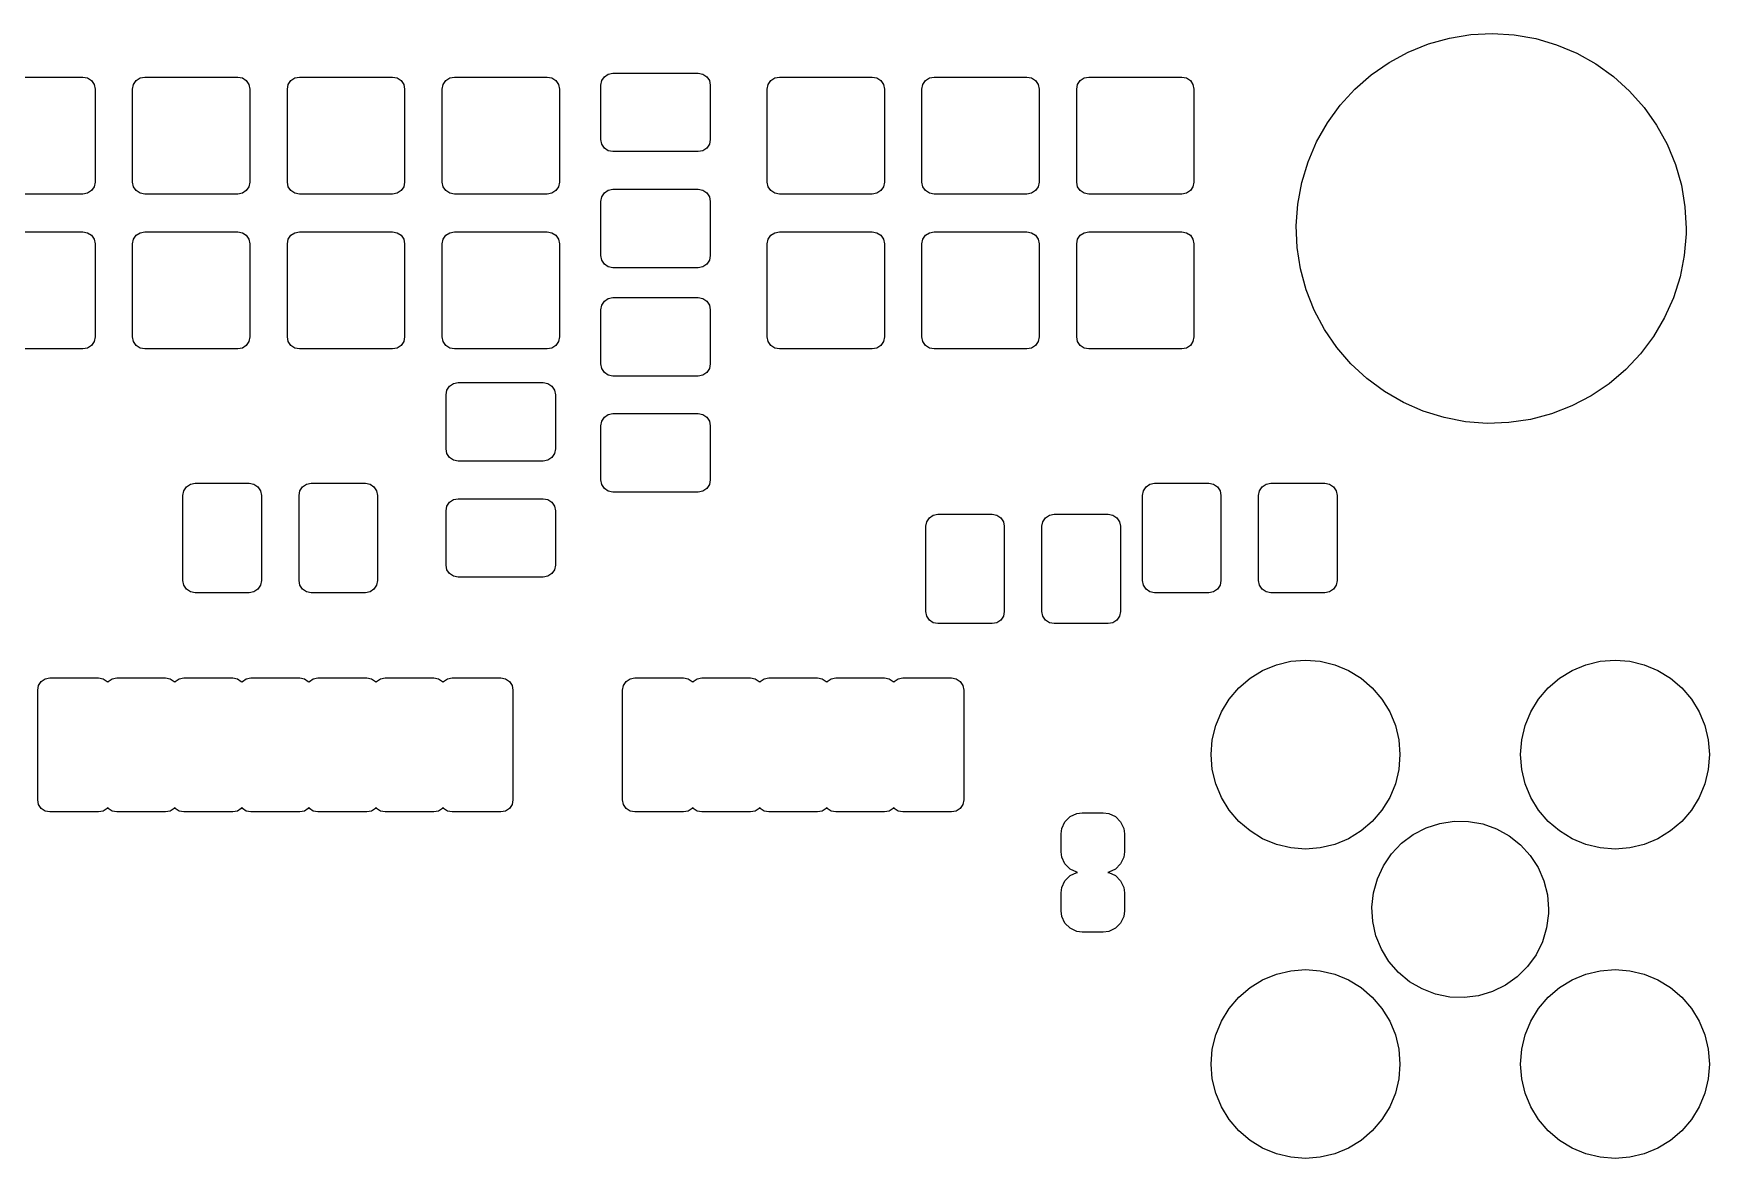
# Model space of a CAD drawing. Extents: x 0.07 to 2.34, y 0.05 to 1.56.
# Drawn here: x 1.258 to 2.341, y 0.799 to 1.526 of the extents above; entities that cross this region are included whole.
import ezdxf

# ---------------------------------------------------------------- set-up
doc = ezdxf.new("R2010")
doc.units = 0
doc.header["$MEASUREMENT"] = 0
doc.layers.add('BLACK', color=7, linetype='CONTINUOUS')

msp = doc.modelspace()

# ---------------------------------------------------------------- linework, layer by layer
at = {"layer": 'BLACK', "linetype": 'CONTINUOUS'}
for p, q in [((2.14636, 1.51399), (2.1594, 1.51926)), ((2.1594, 1.51926), (2.17295, 1.52305)), ((2.17295, 1.52305), (2.18683, 1.52529)), ((2.18683, 1.52529), (2.20088, 1.52598)), ((2.20088, 1.52598), (2.21492, 1.5251)), ((2.21492, 1.5251), (2.22877, 1.52266)), ((2.22877, 1.52266), (2.24226, 1.51868)), ((2.24226, 1.51868), (2.25523, 1.51323)), ((2.12244, 1.49928), (2.13399, 1.5073)), ((2.13399, 1.5073), (2.14636, 1.51399)), ((2.25523, 1.51323), (2.26751, 1.50637)), ((2.26751, 1.50637), (2.27894, 1.49818)), ((1.23, 1.49787), (1.29, 1.49787)), ((1.29, 1.49787), (1.29301, 1.49727)), ((1.29301, 1.49727), (1.29557, 1.49557)), ((1.29557, 1.49557), (1.29727, 1.49301)), ((1.32273, 1.49301), (1.32443, 1.49557)), ((1.32443, 1.49557), (1.32699, 1.49727)), ((1.32699, 1.49727), (1.33, 1.49787)), ((1.33, 1.49787), (1.39, 1.49787)), ((1.39, 1.49787), (1.39301, 1.49727)), ((1.39301, 1.49727), (1.39557, 1.49557)), ((1.39557, 1.49557), (1.39727, 1.49301)), ((1.42273, 1.49301), (1.42443, 1.49557)), ((1.42443, 1.49557), (1.42699, 1.49727)), ((1.42699, 1.49727), (1.43, 1.49787)), ((1.43, 1.49787), (1.49, 1.49787)), ((1.49, 1.49787), (1.49301, 1.49727)), ((1.49301, 1.49727), (1.49557, 1.49557)), ((1.49557, 1.49557), (1.49727, 1.49301)), ((1.52273, 1.49301), (1.52443, 1.49557)), ((1.52443, 1.49557), (1.52699, 1.49727)), ((1.52699, 1.49727), (1.53, 1.49787)), ((1.53, 1.49787), (1.59, 1.49787)), ((1.59, 1.49787), (1.59301, 1.49727)), ((1.59301, 1.49727), (1.59557, 1.49557)), ((1.59557, 1.49557), (1.59727, 1.49301)), ((1.62463, 1.4925), (1.62523, 1.49551)), ((1.62523, 1.49551), (1.62693, 1.49807)), ((1.62693, 1.49807), (1.62949, 1.49977)), ((1.62949, 1.49977), (1.6325, 1.50037)), ((1.6325, 1.50037), (1.6875, 1.50037)), ((1.6875, 1.50037), (1.69051, 1.49977)), ((1.69051, 1.49977), (1.69307, 1.49807)), ((1.69307, 1.49807), (1.69477, 1.49551)), ((1.69477, 1.49551), (1.69537, 1.4925)), ((1.73273, 1.49301), (1.73443, 1.49557)), ((1.73443, 1.49557), (1.73699, 1.49727)), ((1.73699, 1.49727), (1.74, 1.49787)), ((1.74, 1.49787), (1.8, 1.49787)), ((1.8, 1.49787), (1.80301, 1.49727)), ((1.80301, 1.49727), (1.80557, 1.49557)), ((1.80557, 1.49557), (1.80727, 1.49301)), ((1.83273, 1.49301), (1.83443, 1.49557)), ((1.83443, 1.49557), (1.83699, 1.49727)), ((1.83699, 1.49727), (1.84, 1.49787)), ((1.84, 1.49787), (1.9, 1.49787)), ((1.9, 1.49787), (1.90301, 1.49727)), ((1.90301, 1.49727), (1.90557, 1.49557)), ((1.90557, 1.49557), (1.90727, 1.49301)), ((1.93273, 1.49301), (1.93443, 1.49557)), ((1.93443, 1.49557), (1.93699, 1.49727)), ((1.93699, 1.49727), (1.94, 1.49787)), ((1.94, 1.49787), (2, 1.49787)), ((2, 1.49787), (2.00301, 1.49727)), ((2.00301, 1.49727), (2.00557, 1.49557)), ((2.00557, 1.49557), (2.00727, 1.49301)), ((2.11185, 1.49001), (2.12244, 1.49928)), ((2.27894, 1.49818), (2.28939, 1.48877)), ((1.29727, 1.49301), (1.29787, 1.49)), ((1.29787, 1.49), (1.29787, 1.43)), ((1.32213, 1.49), (1.32273, 1.49301)), ((1.32213, 1.43), (1.32213, 1.49)), ((1.39727, 1.49301), (1.39787, 1.49)), ((1.39787, 1.49), (1.39787, 1.43)), ((1.42213, 1.49), (1.42273, 1.49301)), ((1.42213, 1.43), (1.42213, 1.49)), ((1.49727, 1.49301), (1.49787, 1.49)), ((1.49787, 1.49), (1.49787, 1.43)), ((1.52213, 1.49), (1.52273, 1.49301)), ((1.52213, 1.43), (1.52213, 1.49)), ((1.59727, 1.49301), (1.59787, 1.49)), ((1.59787, 1.49), (1.59787, 1.43)), ((1.62463, 1.4575), (1.62463, 1.4925)), ((1.69537, 1.4925), (1.69537, 1.4575)), ((1.73213, 1.49), (1.73273, 1.49301)), ((1.73213, 1.43), (1.73213, 1.49)), ((1.80727, 1.49301), (1.80787, 1.49)), ((1.80787, 1.49), (1.80787, 1.43)), ((1.83213, 1.49), (1.83273, 1.49301)), ((1.83213, 1.43), (1.83213, 1.49)), ((1.90727, 1.49301), (1.90787, 1.49)), ((1.90787, 1.49), (1.90787, 1.43)), ((1.93213, 1.49), (1.93273, 1.49301)), ((1.93213, 1.43), (1.93213, 1.49)), ((2.00727, 1.49301), (2.00787, 1.49)), ((2.00787, 1.49), (2.00787, 1.43)), ((2.10237, 1.47963), (2.11185, 1.49001)), ((2.28939, 1.48877), (2.29873, 1.47825)), ((2.0941, 1.46825), (2.10237, 1.47963)), ((2.29873, 1.47825), (2.30684, 1.46676)), ((2.08715, 1.45602), (2.0941, 1.46825)), ((2.30684, 1.46676), (2.31362, 1.45444)), ((1.62523, 1.45449), (1.62463, 1.4575)), ((1.62693, 1.45193), (1.62523, 1.45449)), ((1.62949, 1.45023), (1.62693, 1.45193)), ((1.69307, 1.45193), (1.69051, 1.45023)), ((1.69477, 1.45449), (1.69307, 1.45193)), ((1.69537, 1.4575), (1.69477, 1.45449)), ((2.08161, 1.44309), (2.08715, 1.45602)), ((2.31362, 1.45444), (2.31898, 1.44143)), ((1.6325, 1.44963), (1.62949, 1.45023)), ((1.6875, 1.44963), (1.6325, 1.44963)), ((1.69051, 1.45023), (1.6875, 1.44963)), ((2.07755, 1.42962), (2.08161, 1.44309)), ((2.31898, 1.44143), (2.32285, 1.42791)), ((1.29787, 1.43), (1.29727, 1.42699)), ((1.32273, 1.42699), (1.32213, 1.43)), ((1.39787, 1.43), (1.39727, 1.42699)), ((1.42273, 1.42699), (1.42213, 1.43)), ((1.49787, 1.43), (1.49727, 1.42699)), ((1.52273, 1.42699), (1.52213, 1.43)), ((1.59787, 1.43), (1.59727, 1.42699)), ((1.73273, 1.42699), (1.73213, 1.43)), ((1.80787, 1.43), (1.80727, 1.42699)), ((1.83273, 1.42699), (1.83213, 1.43)), ((1.90787, 1.43), (1.90727, 1.42699)), ((1.93273, 1.42699), (1.93213, 1.43)), ((2.00787, 1.43), (2.00727, 1.42699)), ((2.07501, 1.41579), (2.07755, 1.42962)), ((1.29, 1.42213), (1.23, 1.42213)), ((1.29301, 1.42273), (1.29, 1.42213)), ((1.29557, 1.42443), (1.29301, 1.42273)), ((1.29727, 1.42699), (1.29557, 1.42443)), ((1.32443, 1.42443), (1.32273, 1.42699)), ((1.32699, 1.42273), (1.32443, 1.42443)), ((1.33, 1.42213), (1.32699, 1.42273)), ((1.39, 1.42213), (1.33, 1.42213)), ((1.39301, 1.42273), (1.39, 1.42213)), ((1.39557, 1.42443), (1.39301, 1.42273)), ((1.39727, 1.42699), (1.39557, 1.42443)), ((1.42443, 1.42443), (1.42273, 1.42699)), ((1.42699, 1.42273), (1.42443, 1.42443)), ((1.43, 1.42213), (1.42699, 1.42273)), ((1.49, 1.42213), (1.43, 1.42213)), ((1.49301, 1.42273), (1.49, 1.42213)), ((1.49557, 1.42443), (1.49301, 1.42273)), ((1.49727, 1.42699), (1.49557, 1.42443)), ((1.52443, 1.42443), (1.52273, 1.42699)), ((1.52699, 1.42273), (1.52443, 1.42443)), ((1.53, 1.42213), (1.52699, 1.42273)), ((1.59, 1.42213), (1.53, 1.42213)), ((1.59301, 1.42273), (1.59, 1.42213)), ((1.59557, 1.42443), (1.59301, 1.42273)), ((1.59727, 1.42699), (1.59557, 1.42443)), ((1.62463, 1.4175), (1.62523, 1.42051)), ((1.62523, 1.42051), (1.62693, 1.42307)), ((1.62693, 1.42307), (1.62949, 1.42477)), ((1.62949, 1.42477), (1.6325, 1.42537)), ((1.6325, 1.42537), (1.6875, 1.42537)), ((1.6875, 1.42537), (1.69051, 1.42477)), ((1.69051, 1.42477), (1.69307, 1.42307)), ((1.69307, 1.42307), (1.69477, 1.42051)), ((1.69477, 1.42051), (1.69537, 1.4175)), ((1.73443, 1.42443), (1.73273, 1.42699)), ((1.73699, 1.42273), (1.73443, 1.42443)), ((1.74, 1.42213), (1.73699, 1.42273)), ((1.8, 1.42213), (1.74, 1.42213)), ((1.80301, 1.42273), (1.8, 1.42213)), ((1.80557, 1.42443), (1.80301, 1.42273)), ((1.80727, 1.42699), (1.80557, 1.42443)), ((1.83443, 1.42443), (1.83273, 1.42699)), ((1.83699, 1.42273), (1.83443, 1.42443)), ((1.84, 1.42213), (1.83699, 1.42273)), ((1.9, 1.42213), (1.84, 1.42213)), ((1.90301, 1.42273), (1.9, 1.42213)), ((1.90557, 1.42443), (1.90301, 1.42273)), ((1.90727, 1.42699), (1.90557, 1.42443)), ((1.93443, 1.42443), (1.93273, 1.42699)), ((1.93699, 1.42273), (1.93443, 1.42443)), ((1.94, 1.42213), (1.93699, 1.42273)), ((2, 1.42213), (1.94, 1.42213)), ((2.00301, 1.42273), (2, 1.42213)), ((2.00557, 1.42443), (2.00301, 1.42273)), ((2.00727, 1.42699), (2.00557, 1.42443)), ((2.32285, 1.42791), (2.3252, 1.41404)), ((1.62463, 1.3825), (1.62463, 1.4175)), ((1.69537, 1.4175), (1.69537, 1.3825)), ((2.07403, 1.40176), (2.07501, 1.41579)), ((2.3252, 1.41404), (2.32598, 1.4)), ((1.23, 1.39787), (1.29, 1.39787)), ((1.29, 1.39787), (1.29301, 1.39727)), ((1.29301, 1.39727), (1.29557, 1.39557)), ((1.32443, 1.39557), (1.32699, 1.39727)), ((1.32699, 1.39727), (1.33, 1.39787)), ((1.33, 1.39787), (1.39, 1.39787)), ((1.39, 1.39787), (1.39301, 1.39727)), ((1.39301, 1.39727), (1.39557, 1.39557)), ((1.42443, 1.39557), (1.42699, 1.39727)), ((1.42699, 1.39727), (1.43, 1.39787)), ((1.43, 1.39787), (1.49, 1.39787)), ((1.49, 1.39787), (1.49301, 1.39727)), ((1.49301, 1.39727), (1.49557, 1.39557)), ((1.52443, 1.39557), (1.52699, 1.39727)), ((1.52699, 1.39727), (1.53, 1.39787)), ((1.53, 1.39787), (1.59, 1.39787)), ((1.59, 1.39787), (1.59301, 1.39727)), ((1.59301, 1.39727), (1.59557, 1.39557)), ((1.73443, 1.39557), (1.73699, 1.39727)), ((1.73699, 1.39727), (1.74, 1.39787)), ((1.74, 1.39787), (1.8, 1.39787)), ((1.8, 1.39787), (1.80301, 1.39727)), ((1.80301, 1.39727), (1.80557, 1.39557)), ((1.83443, 1.39557), (1.83699, 1.39727)), ((1.83699, 1.39727), (1.84, 1.39787)), ((1.84, 1.39787), (1.9, 1.39787)), ((1.9, 1.39787), (1.90301, 1.39727)), ((1.90301, 1.39727), (1.90557, 1.39557)), ((1.93443, 1.39557), (1.93699, 1.39727)), ((1.93699, 1.39727), (1.94, 1.39787)), ((1.94, 1.39787), (2, 1.39787)), ((2, 1.39787), (2.00301, 1.39727)), ((2.00301, 1.39727), (2.00557, 1.39557)), ((2.07462, 1.38771), (2.07403, 1.40176)), ((2.32598, 1.4), (2.32594, 1.39648)), ((1.29557, 1.39557), (1.29727, 1.39301)), ((1.29727, 1.39301), (1.29787, 1.39)), ((1.29787, 1.39), (1.29787, 1.33)), ((1.32213, 1.39), (1.32273, 1.39301)), ((1.32213, 1.33), (1.32213, 1.39)), ((1.32273, 1.39301), (1.32443, 1.39557)), ((1.39557, 1.39557), (1.39727, 1.39301)), ((1.39727, 1.39301), (1.39787, 1.39)), ((1.39787, 1.39), (1.39787, 1.33)), ((1.42213, 1.39), (1.42273, 1.39301)), ((1.42213, 1.33), (1.42213, 1.39)), ((1.42273, 1.39301), (1.42443, 1.39557)), ((1.49557, 1.39557), (1.49727, 1.39301)), ((1.49727, 1.39301), (1.49787, 1.39)), ((1.49787, 1.39), (1.49787, 1.33)), ((1.52213, 1.39), (1.52273, 1.39301)), ((1.52213, 1.33), (1.52213, 1.39)), ((1.52273, 1.39301), (1.52443, 1.39557)), ((1.59557, 1.39557), (1.59727, 1.39301)), ((1.59727, 1.39301), (1.59787, 1.39)), ((1.59787, 1.39), (1.59787, 1.33)), ((1.73213, 1.39), (1.73273, 1.39301)), ((1.73213, 1.33), (1.73213, 1.39)), ((1.73273, 1.39301), (1.73443, 1.39557)), ((1.80557, 1.39557), (1.80727, 1.39301)), ((1.80727, 1.39301), (1.80787, 1.39)), ((1.80787, 1.39), (1.80787, 1.33)), ((1.83213, 1.39), (1.83273, 1.39301)), ((1.83213, 1.33), (1.83213, 1.39)), ((1.83273, 1.39301), (1.83443, 1.39557)), ((1.90557, 1.39557), (1.90727, 1.39301)), ((1.90727, 1.39301), (1.90787, 1.39)), ((1.90787, 1.39), (1.90787, 1.33)), ((1.93213, 1.39), (1.93273, 1.39301)), ((1.93213, 1.33), (1.93213, 1.39)), ((1.93273, 1.39301), (1.93443, 1.39557)), ((2.00557, 1.39557), (2.00727, 1.39301)), ((2.00727, 1.39301), (2.00787, 1.39)), ((2.00787, 1.39), (2.00787, 1.33)), ((2.07677, 1.37381), (2.07462, 1.38771)), ((2.32594, 1.39648), (2.32476, 1.38247)), ((1.62523, 1.37949), (1.62463, 1.3825)), ((1.62693, 1.37693), (1.62523, 1.37949)), ((1.62949, 1.37523), (1.62693, 1.37693)), ((1.69307, 1.37693), (1.69051, 1.37523)), ((1.69477, 1.37949), (1.69307, 1.37693)), ((1.69537, 1.3825), (1.69477, 1.37949)), ((2.32476, 1.38247), (2.32203, 1.36867)), ((1.6325, 1.37463), (1.62949, 1.37523)), ((1.6875, 1.37463), (1.6325, 1.37463)), ((1.69051, 1.37523), (1.6875, 1.37463)), ((2.08046, 1.36023), (2.07677, 1.37381)), ((2.32203, 1.36867), (2.31777, 1.35526)), ((1.62693, 1.35307), (1.62949, 1.35477)), ((1.62949, 1.35477), (1.6325, 1.35537)), ((1.6325, 1.35537), (1.6875, 1.35537)), ((1.6875, 1.35537), (1.69051, 1.35477)), ((1.69051, 1.35477), (1.69307, 1.35307)), ((2.08563, 1.34716), (2.08046, 1.36023)), ((2.31777, 1.35526), (2.31205, 1.34241)), ((1.62463, 1.3475), (1.62523, 1.35051)), ((1.62463, 1.3125), (1.62463, 1.3475)), ((1.62523, 1.35051), (1.62693, 1.35307)), ((1.69307, 1.35307), (1.69477, 1.35051)), ((1.69477, 1.35051), (1.69537, 1.3475)), ((1.69537, 1.3475), (1.69537, 1.3125)), ((2.09224, 1.33474), (2.08563, 1.34716)), ((2.10018, 1.32313), (2.09224, 1.33474)), ((2.31205, 1.34241), (2.30493, 1.33028)), ((1.29, 1.32213), (1.23, 1.32213)), ((1.29301, 1.32273), (1.29, 1.32213)), ((1.29557, 1.32443), (1.29301, 1.32273)), ((1.29727, 1.32699), (1.29557, 1.32443)), ((1.29787, 1.33), (1.29727, 1.32699)), ((1.32273, 1.32699), (1.32213, 1.33)), ((1.32443, 1.32443), (1.32273, 1.32699)), ((1.32699, 1.32273), (1.32443, 1.32443)), ((1.33, 1.32213), (1.32699, 1.32273)), ((1.39, 1.32213), (1.33, 1.32213)), ((1.39301, 1.32273), (1.39, 1.32213)), ((1.39557, 1.32443), (1.39301, 1.32273)), ((1.39727, 1.32699), (1.39557, 1.32443)), ((1.39787, 1.33), (1.39727, 1.32699)), ((1.42273, 1.32699), (1.42213, 1.33)), ((1.42443, 1.32443), (1.42273, 1.32699)), ((1.42699, 1.32273), (1.42443, 1.32443)), ((1.43, 1.32213), (1.42699, 1.32273)), ((1.49, 1.32213), (1.43, 1.32213)), ((1.49301, 1.32273), (1.49, 1.32213)), ((1.49557, 1.32443), (1.49301, 1.32273)), ((1.49727, 1.32699), (1.49557, 1.32443)), ((1.49787, 1.33), (1.49727, 1.32699)), ((1.52273, 1.32699), (1.52213, 1.33)), ((1.52443, 1.32443), (1.52273, 1.32699)), ((1.52699, 1.32273), (1.52443, 1.32443)), ((1.53, 1.32213), (1.52699, 1.32273)), ((1.59, 1.32213), (1.53, 1.32213)), ((1.59301, 1.32273), (1.59, 1.32213)), ((1.59557, 1.32443), (1.59301, 1.32273)), ((1.59727, 1.32699), (1.59557, 1.32443)), ((1.59787, 1.33), (1.59727, 1.32699)), ((1.73273, 1.32699), (1.73213, 1.33)), ((1.73443, 1.32443), (1.73273, 1.32699)), ((1.73699, 1.32273), (1.73443, 1.32443)), ((1.74, 1.32213), (1.73699, 1.32273)), ((1.8, 1.32213), (1.74, 1.32213)), ((1.80301, 1.32273), (1.8, 1.32213)), ((1.80557, 1.32443), (1.80301, 1.32273)), ((1.80727, 1.32699), (1.80557, 1.32443)), ((1.80787, 1.33), (1.80727, 1.32699)), ((1.83273, 1.32699), (1.83213, 1.33)), ((1.83443, 1.32443), (1.83273, 1.32699)), ((1.83699, 1.32273), (1.83443, 1.32443)), ((1.84, 1.32213), (1.83699, 1.32273)), ((1.9, 1.32213), (1.84, 1.32213)), ((1.90301, 1.32273), (1.9, 1.32213)), ((1.90557, 1.32443), (1.90301, 1.32273)), ((1.90727, 1.32699), (1.90557, 1.32443)), ((1.90787, 1.33), (1.90727, 1.32699)), ((1.93273, 1.32699), (1.93213, 1.33)), ((1.93443, 1.32443), (1.93273, 1.32699)), ((1.93699, 1.32273), (1.93443, 1.32443)), ((1.94, 1.32213), (1.93699, 1.32273)), ((2, 1.32213), (1.94, 1.32213)), ((2.00301, 1.32273), (2, 1.32213)), ((2.00557, 1.32443), (2.00301, 1.32273)), ((2.00727, 1.32699), (2.00557, 1.32443)), ((2.00787, 1.33), (2.00727, 1.32699)), ((2.10937, 1.31248), (2.10018, 1.32313)), ((2.30493, 1.33028), (2.29651, 1.31902)), ((1.62523, 1.30949), (1.62463, 1.3125)), ((1.69537, 1.3125), (1.69477, 1.30949)), ((2.11969, 1.30293), (2.10937, 1.31248)), ((2.29651, 1.31902), (2.28688, 1.30877)), ((1.52693, 1.29807), (1.52949, 1.29977)), ((1.52949, 1.29977), (1.5325, 1.30037)), ((1.5325, 1.30037), (1.5875, 1.30037)), ((1.5875, 1.30037), (1.59051, 1.29977)), ((1.59051, 1.29977), (1.59307, 1.29807)), ((1.62693, 1.30693), (1.62523, 1.30949)), ((1.62949, 1.30523), (1.62693, 1.30693)), ((1.6325, 1.30463), (1.62949, 1.30523)), ((1.6875, 1.30463), (1.6325, 1.30463)), ((1.69051, 1.30523), (1.6875, 1.30463)), ((1.69307, 1.30693), (1.69051, 1.30523)), ((1.69477, 1.30949), (1.69307, 1.30693)), ((2.13102, 1.29458), (2.11969, 1.30293)), ((2.27617, 1.29965), (2.26451, 1.29178)), ((2.28688, 1.30877), (2.27617, 1.29965)), ((1.52463, 1.2925), (1.52523, 1.29551)), ((1.52463, 1.2575), (1.52463, 1.2925)), ((1.52523, 1.29551), (1.52693, 1.29807)), ((1.59307, 1.29807), (1.59477, 1.29551)), ((1.59477, 1.29551), (1.59537, 1.2925)), ((1.59537, 1.2925), (1.59537, 1.2575)), ((2.1432, 1.28755), (2.13102, 1.29458)), ((2.26451, 1.29178), (2.25204, 1.28527)), ((1.62523, 1.27551), (1.62693, 1.27807)), ((1.62693, 1.27807), (1.62949, 1.27977)), ((1.62949, 1.27977), (1.6325, 1.28037)), ((1.6325, 1.28037), (1.6875, 1.28037)), ((1.6875, 1.28037), (1.69051, 1.27977)), ((1.69051, 1.27977), (1.69307, 1.27807)), ((1.69307, 1.27807), (1.69477, 1.27551)), ((2.15609, 1.28192), (2.1432, 1.28755)), ((2.16952, 1.27776), (2.15609, 1.28192)), ((2.23893, 1.28018), (2.22533, 1.27659)), ((2.25204, 1.28527), (2.23893, 1.28018)), ((1.62463, 1.2725), (1.62523, 1.27551)), ((1.62463, 1.2375), (1.62463, 1.2725)), ((1.69477, 1.27551), (1.69537, 1.2725)), ((1.69537, 1.2725), (1.69537, 1.2375)), ((2.18334, 1.27512), (2.16952, 1.27776)), ((2.19736, 1.27404), (2.18334, 1.27512)), ((2.21142, 1.27453), (2.19736, 1.27404)), ((2.22533, 1.27659), (2.21142, 1.27453)), ((1.52523, 1.25449), (1.52463, 1.2575)), ((1.59537, 1.2575), (1.59477, 1.25449)), ((1.52693, 1.25193), (1.52523, 1.25449)), ((1.52949, 1.25023), (1.52693, 1.25193)), ((1.5325, 1.24963), (1.52949, 1.25023)), ((1.5875, 1.24963), (1.5325, 1.24963)), ((1.59051, 1.25023), (1.5875, 1.24963)), ((1.59307, 1.25193), (1.59051, 1.25023)), ((1.59477, 1.25449), (1.59307, 1.25193)), ((1.35693, 1.23307), (1.35949, 1.23477)), ((1.35949, 1.23477), (1.3625, 1.23537)), ((1.3625, 1.23537), (1.3975, 1.23537)), ((1.3975, 1.23537), (1.40051, 1.23477)), ((1.40051, 1.23477), (1.40307, 1.23307)), ((1.43193, 1.23307), (1.43449, 1.23477)), ((1.43449, 1.23477), (1.4375, 1.23537)), ((1.4375, 1.23537), (1.4725, 1.23537)), ((1.4725, 1.23537), (1.47551, 1.23477)), ((1.47551, 1.23477), (1.47807, 1.23307)), ((1.62523, 1.23449), (1.62463, 1.2375)), ((1.69537, 1.2375), (1.69477, 1.23449)), ((1.97693, 1.23307), (1.97949, 1.23477)), ((1.97949, 1.23477), (1.9825, 1.23537)), ((1.9825, 1.23537), (2.0175, 1.23537)), ((2.0175, 1.23537), (2.02051, 1.23477)), ((2.02051, 1.23477), (2.02307, 1.23307)), ((2.05193, 1.23307), (2.05449, 1.23477)), ((2.05449, 1.23477), (2.0575, 1.23537)), ((2.0575, 1.23537), (2.0925, 1.23537)), ((2.0925, 1.23537), (2.09551, 1.23477)), ((2.09551, 1.23477), (2.09807, 1.23307)), ((1.35463, 1.2275), (1.35523, 1.23051)), ((1.35463, 1.1725), (1.35463, 1.2275)), ((1.35523, 1.23051), (1.35693, 1.23307)), ((1.40307, 1.23307), (1.40477, 1.23051)), ((1.40477, 1.23051), (1.40537, 1.2275)), ((1.40537, 1.2275), (1.40537, 1.1725)), ((1.42963, 1.2275), (1.43023, 1.23051)), ((1.42963, 1.1725), (1.42963, 1.2275)), ((1.43023, 1.23051), (1.43193, 1.23307)), ((1.47807, 1.23307), (1.47977, 1.23051)), ((1.47977, 1.23051), (1.48037, 1.2275)), ((1.48037, 1.2275), (1.48037, 1.1725)), ((1.52693, 1.22307), (1.52949, 1.22477)), ((1.52949, 1.22477), (1.5325, 1.22537)), ((1.5325, 1.22537), (1.5875, 1.22537)), ((1.5875, 1.22537), (1.59051, 1.22477)), ((1.59051, 1.22477), (1.59307, 1.22307)), ((1.62693, 1.23193), (1.62523, 1.23449)), ((1.62949, 1.23023), (1.62693, 1.23193)), ((1.6325, 1.22963), (1.62949, 1.23023)), ((1.6875, 1.22963), (1.6325, 1.22963)), ((1.69051, 1.23023), (1.6875, 1.22963)), ((1.69307, 1.23193), (1.69051, 1.23023)), ((1.69477, 1.23449), (1.69307, 1.23193)), ((1.97463, 1.2275), (1.97523, 1.23051)), ((1.97463, 1.1725), (1.97463, 1.2275)), ((1.97523, 1.23051), (1.97693, 1.23307)), ((2.02307, 1.23307), (2.02477, 1.23051)), ((2.02477, 1.23051), (2.02537, 1.2275)), ((2.02537, 1.2275), (2.02537, 1.1725)), ((2.04963, 1.2275), (2.05023, 1.23051)), ((2.04963, 1.1725), (2.04963, 1.2275)), ((2.05023, 1.23051), (2.05193, 1.23307)), ((2.09807, 1.23307), (2.09977, 1.23051)), ((2.09977, 1.23051), (2.10037, 1.2275)), ((2.10037, 1.2275), (2.10037, 1.1725)), ((1.52463, 1.2175), (1.52523, 1.22051)), ((1.52463, 1.1825), (1.52463, 1.2175)), ((1.52523, 1.22051), (1.52693, 1.22307)), ((1.59307, 1.22307), (1.59477, 1.22051)), ((1.59477, 1.22051), (1.59537, 1.2175)), ((1.59537, 1.2175), (1.59537, 1.1825)), ((1.83523, 1.21051), (1.83693, 1.21307)), ((1.83693, 1.21307), (1.83949, 1.21477)), ((1.83949, 1.21477), (1.8425, 1.21537)), ((1.8425, 1.21537), (1.8775, 1.21537)), ((1.8775, 1.21537), (1.88051, 1.21477)), ((1.88051, 1.21477), (1.88307, 1.21307)), ((1.88307, 1.21307), (1.88477, 1.21051)), ((1.91023, 1.21051), (1.91193, 1.21307)), ((1.91193, 1.21307), (1.91449, 1.21477)), ((1.91449, 1.21477), (1.9175, 1.21537)), ((1.9175, 1.21537), (1.9525, 1.21537)), ((1.9525, 1.21537), (1.95551, 1.21477)), ((1.95551, 1.21477), (1.95807, 1.21307)), ((1.95807, 1.21307), (1.95977, 1.21051)), ((1.83463, 1.2075), (1.83523, 1.21051)), ((1.83463, 1.1525), (1.83463, 1.2075)), ((1.88477, 1.21051), (1.88537, 1.2075)), ((1.88537, 1.2075), (1.88537, 1.1525)), ((1.90963, 1.2075), (1.91023, 1.21051)), ((1.90963, 1.1525), (1.90963, 1.2075)), ((1.95977, 1.21051), (1.96037, 1.2075)), ((1.96037, 1.2075), (1.96037, 1.1525)), ((1.52523, 1.17949), (1.52463, 1.1825)), ((1.59537, 1.1825), (1.59477, 1.17949)), ((1.35523, 1.16949), (1.35463, 1.1725)), ((1.40537, 1.1725), (1.40477, 1.16949)), ((1.43023, 1.16949), (1.42963, 1.1725)), ((1.48037, 1.1725), (1.47977, 1.16949)), ((1.52693, 1.17693), (1.52523, 1.17949)), ((1.52949, 1.17523), (1.52693, 1.17693)), ((1.5325, 1.17463), (1.52949, 1.17523)), ((1.5875, 1.17463), (1.5325, 1.17463)), ((1.59051, 1.17523), (1.5875, 1.17463)), ((1.59307, 1.17693), (1.59051, 1.17523)), ((1.59477, 1.17949), (1.59307, 1.17693)), ((1.97523, 1.16949), (1.97463, 1.1725)), ((2.02537, 1.1725), (2.02477, 1.16949)), ((2.05023, 1.16949), (2.04963, 1.1725)), ((2.10037, 1.1725), (2.09977, 1.16949)), ((1.35693, 1.16693), (1.35523, 1.16949)), ((1.35949, 1.16523), (1.35693, 1.16693)), ((1.3625, 1.16463), (1.35949, 1.16523)), ((1.3975, 1.16463), (1.3625, 1.16463)), ((1.40051, 1.16523), (1.3975, 1.16463)), ((1.40307, 1.16693), (1.40051, 1.16523)), ((1.40477, 1.16949), (1.40307, 1.16693)), ((1.43193, 1.16693), (1.43023, 1.16949)), ((1.43449, 1.16523), (1.43193, 1.16693)), ((1.4375, 1.16463), (1.43449, 1.16523)), ((1.4725, 1.16463), (1.4375, 1.16463)), ((1.47551, 1.16523), (1.4725, 1.16463)), ((1.47807, 1.16693), (1.47551, 1.16523)), ((1.47977, 1.16949), (1.47807, 1.16693)), ((1.97693, 1.16693), (1.97523, 1.16949)), ((1.97949, 1.16523), (1.97693, 1.16693)), ((1.9825, 1.16463), (1.97949, 1.16523)), ((2.0175, 1.16463), (1.9825, 1.16463)), ((2.02051, 1.16523), (2.0175, 1.16463)), ((2.02307, 1.16693), (2.02051, 1.16523)), ((2.02477, 1.16949), (2.02307, 1.16693)), ((2.05193, 1.16693), (2.05023, 1.16949)), ((2.05449, 1.16523), (2.05193, 1.16693)), ((2.0575, 1.16463), (2.05449, 1.16523)), ((2.0925, 1.16463), (2.0575, 1.16463)), ((2.09551, 1.16523), (2.0925, 1.16463)), ((2.09807, 1.16693), (2.09551, 1.16523)), ((2.09977, 1.16949), (2.09807, 1.16693)), ((1.83523, 1.14949), (1.83463, 1.1525)), ((1.83693, 1.14693), (1.83523, 1.14949)), ((1.88477, 1.14949), (1.88307, 1.14693)), ((1.88537, 1.1525), (1.88477, 1.14949)), ((1.91023, 1.14949), (1.90963, 1.1525)), ((1.91193, 1.14693), (1.91023, 1.14949)), ((1.95977, 1.14949), (1.95807, 1.14693)), ((1.96037, 1.1525), (1.95977, 1.14949)), ((1.83949, 1.14523), (1.83693, 1.14693)), ((1.8425, 1.14463), (1.83949, 1.14523)), ((1.8775, 1.14463), (1.8425, 1.14463)), ((1.88051, 1.14523), (1.8775, 1.14463)), ((1.88307, 1.14693), (1.88051, 1.14523)), ((1.91449, 1.14523), (1.91193, 1.14693)), ((1.9175, 1.14463), (1.91449, 1.14523)), ((1.9525, 1.14463), (1.9175, 1.14463)), ((1.95551, 1.14523), (1.9525, 1.14463)), ((1.95807, 1.14693), (1.95551, 1.14523)), ((2.0523, 1.11437), (2.06114, 1.11804)), ((2.06114, 1.11804), (2.07045, 1.12027)), ((2.07045, 1.12027), (2.08, 1.12102)), ((2.08, 1.12102), (2.08955, 1.12027)), ((2.08955, 1.12027), (2.09886, 1.11804)), ((2.09886, 1.11804), (2.1077, 1.11437)), ((2.2523, 1.11437), (2.26114, 1.11804)), ((2.26114, 1.11804), (2.27045, 1.12027)), ((2.27045, 1.12027), (2.28, 1.12102)), ((2.28, 1.12102), (2.28955, 1.12027)), ((2.28955, 1.12027), (2.29886, 1.11804)), ((2.29886, 1.11804), (2.3077, 1.11437)), ((1.26079, 1.10165), (1.26139, 1.10467)), ((1.26139, 1.10467), (1.26309, 1.10722)), ((1.26309, 1.10722), (1.26565, 1.10893)), ((1.26565, 1.10893), (1.26866, 1.10953)), ((1.26866, 1.10953), (1.30016, 1.10953)), ((1.30016, 1.10953), (1.30317, 1.10893)), ((1.30317, 1.10893), (1.30573, 1.10722)), ((1.30573, 1.10722), (1.30606, 1.10672)), ((1.30606, 1.10672), (1.3064, 1.10722)), ((1.3064, 1.10722), (1.30896, 1.10893)), ((1.30896, 1.10893), (1.31197, 1.10953)), ((1.31197, 1.10953), (1.34346, 1.10953)), ((1.34346, 1.10953), (1.34648, 1.10893)), ((1.34648, 1.10893), (1.34903, 1.10722)), ((1.34903, 1.10722), (1.34937, 1.10672)), ((1.34937, 1.10672), (1.34971, 1.10722)), ((1.34971, 1.10722), (1.35226, 1.10893)), ((1.35226, 1.10893), (1.35528, 1.10953)), ((1.35528, 1.10953), (1.38677, 1.10953)), ((1.38677, 1.10953), (1.38978, 1.10893)), ((1.38978, 1.10893), (1.39234, 1.10722)), ((1.39234, 1.10722), (1.39268, 1.10672)), ((1.39268, 1.10672), (1.39301, 1.10722)), ((1.39301, 1.10722), (1.39557, 1.10893)), ((1.39557, 1.10893), (1.39858, 1.10953)), ((1.39858, 1.10953), (1.43008, 1.10953)), ((1.43008, 1.10953), (1.43309, 1.10893)), ((1.43309, 1.10893), (1.43565, 1.10722)), ((1.43565, 1.10722), (1.43598, 1.10672)), ((1.43598, 1.10672), (1.43632, 1.10722)), ((1.43632, 1.10722), (1.43888, 1.10893)), ((1.43888, 1.10893), (1.44189, 1.10953)), ((1.44189, 1.10953), (1.47339, 1.10953)), ((1.47339, 1.10953), (1.4764, 1.10893)), ((1.4764, 1.10893), (1.47895, 1.10722)), ((1.47895, 1.10722), (1.47929, 1.10672)), ((1.47929, 1.10672), (1.47963, 1.10722)), ((1.47963, 1.10722), (1.48218, 1.10893)), ((1.48218, 1.10893), (1.4852, 1.10953)), ((1.4852, 1.10953), (1.51669, 1.10953)), ((1.51669, 1.10953), (1.51971, 1.10893)), ((1.51971, 1.10893), (1.52226, 1.10722)), ((1.52226, 1.10722), (1.5226, 1.10672)), ((1.5226, 1.10672), (1.52294, 1.10722)), ((1.52294, 1.10722), (1.52549, 1.10893)), ((1.52549, 1.10893), (1.5285, 1.10953)), ((1.5285, 1.10953), (1.56, 1.10953)), ((1.56, 1.10953), (1.56301, 1.10893)), ((1.56301, 1.10893), (1.56557, 1.10722)), ((1.56557, 1.10722), (1.56727, 1.10467)), ((1.56727, 1.10467), (1.56787, 1.10165)), ((1.63874, 1.10165), (1.63934, 1.10467)), ((1.63934, 1.10467), (1.64105, 1.10722)), ((1.64105, 1.10722), (1.6436, 1.10893)), ((1.6436, 1.10893), (1.64661, 1.10953)), ((1.64661, 1.10953), (1.67811, 1.10953)), ((1.67811, 1.10953), (1.68112, 1.10893)), ((1.68112, 1.10893), (1.68368, 1.10722)), ((1.68368, 1.10722), (1.68402, 1.10672)), ((1.68402, 1.10672), (1.68435, 1.10722)), ((1.68435, 1.10722), (1.68691, 1.10893)), ((1.68691, 1.10893), (1.68992, 1.10953)), ((1.68992, 1.10953), (1.72142, 1.10953)), ((1.72142, 1.10953), (1.72443, 1.10893)), ((1.72443, 1.10893), (1.72699, 1.10722)), ((1.72699, 1.10722), (1.72732, 1.10672)), ((1.72732, 1.10672), (1.72766, 1.10722)), ((1.72766, 1.10722), (1.73022, 1.10893)), ((1.73022, 1.10893), (1.73323, 1.10953)), ((1.73323, 1.10953), (1.76472, 1.10953)), ((1.76472, 1.10953), (1.76774, 1.10893)), ((1.76774, 1.10893), (1.77029, 1.10722)), ((1.77029, 1.10722), (1.77063, 1.10672)), ((1.77063, 1.10672), (1.77097, 1.10722)), ((1.77097, 1.10722), (1.77352, 1.10893)), ((1.77352, 1.10893), (1.77654, 1.10953)), ((1.77654, 1.10953), (1.80803, 1.10953)), ((1.80803, 1.10953), (1.81104, 1.10893)), ((1.81104, 1.10893), (1.8136, 1.10722)), ((1.8136, 1.10722), (1.81394, 1.10672)), ((1.81394, 1.10672), (1.81427, 1.10722)), ((1.81427, 1.10722), (1.81683, 1.10893)), ((1.81683, 1.10893), (1.81984, 1.10953)), ((1.81984, 1.10953), (1.85134, 1.10953)), ((1.85134, 1.10953), (1.85435, 1.10893)), ((1.85435, 1.10893), (1.85691, 1.10722)), ((1.85691, 1.10722), (1.85861, 1.10467)), ((1.85861, 1.10467), (1.85921, 1.10165)), ((2.03685, 1.10315), (2.04413, 1.10937)), ((2.04413, 1.10937), (2.0523, 1.11437)), ((2.1077, 1.11437), (2.11587, 1.10937)), ((2.11587, 1.10937), (2.12315, 1.10315)), ((2.23685, 1.10315), (2.24413, 1.10937)), ((2.24413, 1.10937), (2.2523, 1.11437)), ((2.3077, 1.11437), (2.31587, 1.10937)), ((2.31587, 1.10937), (2.32315, 1.10315)), ((1.26079, 1.03079), (1.26079, 1.10165)), ((1.56787, 1.10165), (1.56787, 1.03079)), ((1.63874, 1.03079), (1.63874, 1.10165)), ((1.85921, 1.10165), (1.85921, 1.03079)), ((2.02563, 1.0877), (2.03063, 1.09587)), ((2.03063, 1.09587), (2.03685, 1.10315)), ((2.12315, 1.10315), (2.12937, 1.09587)), ((2.12937, 1.09587), (2.13437, 1.0877)), ((2.22563, 1.0877), (2.23063, 1.09587)), ((2.23063, 1.09587), (2.23685, 1.10315)), ((2.32315, 1.10315), (2.32937, 1.09587)), ((2.32937, 1.09587), (2.33437, 1.0877)), ((2.02196, 1.07886), (2.02563, 1.0877)), ((2.13437, 1.0877), (2.13804, 1.07886)), ((2.22196, 1.07886), (2.22563, 1.0877)), ((2.33437, 1.0877), (2.33804, 1.07886)), ((2.01973, 1.06955), (2.02196, 1.07886)), ((2.13804, 1.07886), (2.14027, 1.06955)), ((2.21973, 1.06955), (2.22196, 1.07886)), ((2.33804, 1.07886), (2.34027, 1.06955)), ((2.01898, 1.06), (2.01973, 1.06955)), ((2.14027, 1.06955), (2.14102, 1.06)), ((2.21898, 1.06), (2.21973, 1.06955)), ((2.34027, 1.06955), (2.34102, 1.06)), ((2.01973, 1.05045), (2.01898, 1.06)), ((2.14102, 1.06), (2.14027, 1.05045)), ((2.21973, 1.05045), (2.21898, 1.06)), ((2.34102, 1.06), (2.34027, 1.05045)), ((2.02196, 1.04114), (2.01973, 1.05045)), ((2.02563, 1.0323), (2.02196, 1.04114)), ((2.13804, 1.04114), (2.13437, 1.0323)), ((2.14027, 1.05045), (2.13804, 1.04114)), ((2.22196, 1.04114), (2.21973, 1.05045)), ((2.22563, 1.0323), (2.22196, 1.04114)), ((2.33804, 1.04114), (2.33437, 1.0323)), ((2.34027, 1.05045), (2.33804, 1.04114)), ((1.26139, 1.02777), (1.26079, 1.03079)), ((1.56787, 1.03079), (1.56727, 1.02777)), ((1.63934, 1.02777), (1.63874, 1.03079)), ((1.85921, 1.03079), (1.85861, 1.02777)), ((2.03063, 1.02413), (2.02563, 1.0323)), ((2.13437, 1.0323), (2.12937, 1.02413)), ((2.23063, 1.02413), (2.22563, 1.0323)), ((2.33437, 1.0323), (2.32937, 1.02413)), ((1.26309, 1.02522), (1.26139, 1.02777)), ((1.26565, 1.02351), (1.26309, 1.02522)), ((1.26866, 1.02291), (1.26565, 1.02351)), ((1.30016, 1.02291), (1.26866, 1.02291)), ((1.30317, 1.02351), (1.30016, 1.02291)), ((1.30573, 1.02522), (1.30317, 1.02351)), ((1.30606, 1.02573), (1.30573, 1.02522)), ((1.3064, 1.02522), (1.30606, 1.02573)), ((1.30896, 1.02351), (1.3064, 1.02522)), ((1.31197, 1.02291), (1.30896, 1.02351)), ((1.34346, 1.02291), (1.31197, 1.02291)), ((1.34648, 1.02351), (1.34346, 1.02291)), ((1.34903, 1.02522), (1.34648, 1.02351)), ((1.34937, 1.02573), (1.34903, 1.02522)), ((1.34971, 1.02522), (1.34937, 1.02573)), ((1.35226, 1.02351), (1.34971, 1.02522)), ((1.35528, 1.02291), (1.35226, 1.02351)), ((1.38677, 1.02291), (1.35528, 1.02291)), ((1.38978, 1.02351), (1.38677, 1.02291)), ((1.39234, 1.02522), (1.38978, 1.02351)), ((1.39268, 1.02573), (1.39234, 1.02522)), ((1.39301, 1.02522), (1.39268, 1.02573)), ((1.39557, 1.02351), (1.39301, 1.02522)), ((1.39858, 1.02291), (1.39557, 1.02351)), ((1.43008, 1.02291), (1.39858, 1.02291)), ((1.43309, 1.02351), (1.43008, 1.02291)), ((1.43565, 1.02522), (1.43309, 1.02351)), ((1.43598, 1.02573), (1.43565, 1.02522)), ((1.43632, 1.02522), (1.43598, 1.02573)), ((1.43888, 1.02351), (1.43632, 1.02522)), ((1.44189, 1.02291), (1.43888, 1.02351)), ((1.47339, 1.02291), (1.44189, 1.02291)), ((1.4764, 1.02351), (1.47339, 1.02291)), ((1.47895, 1.02522), (1.4764, 1.02351)), ((1.47929, 1.02573), (1.47895, 1.02522)), ((1.47963, 1.02522), (1.47929, 1.02573)), ((1.48218, 1.02351), (1.47963, 1.02522)), ((1.4852, 1.02291), (1.48218, 1.02351)), ((1.51669, 1.02291), (1.4852, 1.02291)), ((1.51971, 1.02351), (1.51669, 1.02291)), ((1.52226, 1.02522), (1.51971, 1.02351)), ((1.5226, 1.02573), (1.52226, 1.02522)), ((1.52294, 1.02522), (1.5226, 1.02573)), ((1.52549, 1.02351), (1.52294, 1.02522)), ((1.5285, 1.02291), (1.52549, 1.02351)), ((1.56, 1.02291), (1.5285, 1.02291)), ((1.56301, 1.02351), (1.56, 1.02291)), ((1.56557, 1.02522), (1.56301, 1.02351)), ((1.56727, 1.02777), (1.56557, 1.02522)), ((1.64105, 1.02522), (1.63934, 1.02777)), ((1.6436, 1.02351), (1.64105, 1.02522)), ((1.64661, 1.02291), (1.6436, 1.02351)), ((1.67811, 1.02291), (1.64661, 1.02291)), ((1.68112, 1.02351), (1.67811, 1.02291)), ((1.68368, 1.02522), (1.68112, 1.02351)), ((1.68402, 1.02573), (1.68368, 1.02522)), ((1.68435, 1.02522), (1.68402, 1.02573)), ((1.68691, 1.02351), (1.68435, 1.02522)), ((1.68992, 1.02291), (1.68691, 1.02351)), ((1.72142, 1.02291), (1.68992, 1.02291)), ((1.72443, 1.02351), (1.72142, 1.02291)), ((1.72699, 1.02522), (1.72443, 1.02351)), ((1.72732, 1.02573), (1.72699, 1.02522)), ((1.72766, 1.02522), (1.72732, 1.02573)), ((1.73022, 1.02351), (1.72766, 1.02522)), ((1.73323, 1.02291), (1.73022, 1.02351)), ((1.76472, 1.02291), (1.73323, 1.02291)), ((1.76774, 1.02351), (1.76472, 1.02291)), ((1.77029, 1.02522), (1.76774, 1.02351)), ((1.77063, 1.02573), (1.77029, 1.02522)), ((1.77097, 1.02522), (1.77063, 1.02573)), ((1.77352, 1.02351), (1.77097, 1.02522)), ((1.77654, 1.02291), (1.77352, 1.02351)), ((1.80803, 1.02291), (1.77654, 1.02291)), ((1.81104, 1.02351), (1.80803, 1.02291)), ((1.8136, 1.02522), (1.81104, 1.02351)), ((1.81394, 1.02573), (1.8136, 1.02522)), ((1.81427, 1.02522), (1.81394, 1.02573)), ((1.81683, 1.02351), (1.81427, 1.02522)), ((1.81984, 1.02291), (1.81683, 1.02351)), ((1.85134, 1.02291), (1.81984, 1.02291)), ((1.85435, 1.02351), (1.85134, 1.02291)), ((1.85691, 1.02522), (1.85435, 1.02351)), ((1.85861, 1.02777), (1.85691, 1.02522)), ((1.92452, 1.01661), (1.92788, 1.01997)), ((1.92788, 1.01997), (1.93219, 1.02197)), ((1.93219, 1.02197), (1.93573, 1.02244)), ((1.93573, 1.02244), (1.94931, 1.02244)), ((1.94931, 1.02244), (1.95285, 1.02197)), ((1.95285, 1.02197), (1.95716, 1.01997)), ((1.95716, 1.01997), (1.96052, 1.01661)), ((2.03685, 1.01685), (2.03063, 1.02413)), ((2.12937, 1.02413), (2.12315, 1.01685)), ((2.23685, 1.01685), (2.23063, 1.02413)), ((2.32937, 1.02413), (2.32315, 1.01685)), ((1.92205, 1.00876), (1.92251, 1.0123)), ((1.92205, 0.997146), (1.92205, 1.00876)), ((1.92251, 1.0123), (1.92452, 1.01661)), ((1.96052, 1.01661), (1.96253, 1.0123)), ((1.96253, 1.0123), (1.96299, 1.00876)), ((1.96299, 1.00876), (1.96299, 0.997146)), ((2.04413, 1.01063), (2.03685, 1.01685)), ((2.0523, 1.00563), (2.04413, 1.01063)), ((2.11587, 1.01063), (2.1077, 1.00563)), ((2.12315, 1.01685), (2.11587, 1.01063)), ((2.1421, 1.00269), (2.14958, 1.00831)), ((2.14958, 1.00831), (2.15788, 1.01263)), ((2.15788, 1.01263), (2.16677, 1.01553)), ((2.16677, 1.01553), (2.17602, 1.01695)), ((2.17602, 1.01695), (2.18537, 1.01683)), ((2.18537, 1.01683), (2.19458, 1.01519)), ((2.19458, 1.01519), (2.2034, 1.01207)), ((2.2034, 1.01207), (2.21159, 1.00755)), ((2.21159, 1.00755), (2.21893, 1.00175)), ((2.24413, 1.01063), (2.23685, 1.01685)), ((2.2523, 1.00563), (2.24413, 1.01063)), ((2.31587, 1.01063), (2.3077, 1.00563)), ((2.32315, 1.01685), (2.31587, 1.01063)), ((1.92251, 0.993605), (1.92205, 0.997146)), ((1.96299, 0.997146), (1.96253, 0.993605)), ((2.06114, 1.00196), (2.0523, 1.00563)), ((2.07045, 0.999728), (2.06114, 1.00196)), ((2.08, 0.998976), (2.07045, 0.999728)), ((2.08955, 0.999728), (2.08, 0.998976)), ((2.09886, 1.00196), (2.08955, 0.999728)), ((2.1077, 1.00563), (2.09886, 1.00196)), ((2.13564, 0.995926), (2.1421, 1.00269)), ((2.21893, 1.00175), (2.22523, 0.994831)), ((2.26114, 1.00196), (2.2523, 1.00563)), ((2.27045, 0.999728), (2.26114, 1.00196)), ((2.28, 0.998976), (2.27045, 0.999728)), ((2.28955, 0.999728), (2.28, 0.998976)), ((2.29886, 1.00196), (2.28955, 0.999728)), ((2.3077, 1.00563), (2.29886, 1.00196)), ((1.92452, 0.989299), (1.92251, 0.993605)), ((1.92788, 0.985939), (1.92452, 0.989299)), ((1.93219, 0.983931), (1.92788, 0.985939)), ((1.95716, 0.985939), (1.95285, 0.983931)), ((1.96052, 0.989299), (1.95716, 0.985939)), ((1.96253, 0.993605), (1.96052, 0.989299)), ((2.12642, 0.979712), (2.13036, 0.988197)), ((2.13036, 0.988197), (2.13564, 0.995926)), ((2.22523, 0.994831), (2.23031, 0.986976)), ((2.23031, 0.986976), (2.23404, 0.978397)), ((1.92251, 0.974112), (1.92452, 0.978418)), ((1.92452, 0.978418), (1.92788, 0.981778)), ((1.92788, 0.981778), (1.93219, 0.983786)), ((1.93274, 0.983858), (1.93219, 0.983931)), ((1.93219, 0.983786), (1.93274, 0.983858)), ((1.95285, 0.983931), (1.9523, 0.983858)), ((1.9523, 0.983858), (1.95285, 0.983786)), ((1.95285, 0.983786), (1.95716, 0.981778)), ((1.95716, 0.981778), (1.96052, 0.978418)), ((1.96052, 0.978418), (1.96253, 0.974112)), ((2.12392, 0.970697), (2.12642, 0.979712)), ((2.23404, 0.978397), (2.23632, 0.969324)), ((1.92205, 0.970571), (1.92251, 0.974112)), ((1.92205, 0.958957), (1.92205, 0.970571)), ((1.96253, 0.974112), (1.96299, 0.970571)), ((1.96299, 0.970571), (1.96299, 0.958957)), ((2.12293, 0.961395), (2.12392, 0.970697)), ((2.23632, 0.969324), (2.23709, 0.96)), ((1.92251, 0.955416), (1.92205, 0.958957)), ((1.92452, 0.95111), (1.92251, 0.955416)), ((1.96253, 0.955416), (1.96052, 0.95111)), ((1.96299, 0.958957), (1.96253, 0.955416)), ((2.12347, 0.952055), (2.12293, 0.961395)), ((2.23702, 0.957211), (2.2358, 0.947936)), ((2.23709, 0.96), (2.23702, 0.957211)), ((1.92788, 0.94775), (1.92452, 0.95111)), ((1.93219, 0.945742), (1.92788, 0.94775)), ((1.93573, 0.945276), (1.93219, 0.945742)), ((1.94931, 0.945276), (1.93573, 0.945276)), ((1.95285, 0.945742), (1.94931, 0.945276)), ((1.95716, 0.94775), (1.95285, 0.945742)), ((1.96052, 0.95111), (1.95716, 0.94775)), ((2.12553, 0.942929), (2.12347, 0.952055)), ((2.12905, 0.934261), (2.12553, 0.942929)), ((2.2358, 0.947936), (2.23308, 0.938985)), ((2.13393, 0.926284), (2.12905, 0.934261)), ((2.23308, 0.938985), (2.22893, 0.930598)), ((2.07045, 0.920272), (2.08, 0.921024)), ((2.08, 0.921024), (2.08955, 0.920272)), ((2.14006, 0.919213), (2.13393, 0.926284)), ((2.22347, 0.923001), (2.21685, 0.916397)), ((2.22893, 0.930598), (2.22347, 0.923001)), ((2.27045, 0.920272), (2.28, 0.921024)), ((2.28, 0.921024), (2.28955, 0.920272)), ((2.04413, 0.909369), (2.0523, 0.914372)), ((2.0523, 0.914372), (2.06114, 0.918037)), ((2.06114, 0.918037), (2.07045, 0.920272)), ((2.08955, 0.920272), (2.09886, 0.918037)), ((2.09886, 0.918037), (2.1077, 0.914372)), ((2.1077, 0.914372), (2.11587, 0.909369)), ((2.14726, 0.913237), (2.14006, 0.919213)), ((2.15533, 0.908517), (2.14726, 0.913237)), ((2.20923, 0.910965), (2.20083, 0.906849)), ((2.21685, 0.916397), (2.20923, 0.910965)), ((2.24413, 0.909369), (2.2523, 0.914372)), ((2.2523, 0.914372), (2.26114, 0.918037)), ((2.26114, 0.918037), (2.27045, 0.920272)), ((2.28955, 0.920272), (2.29886, 0.918037)), ((2.29886, 0.918037), (2.3077, 0.914372)), ((2.3077, 0.914372), (2.31587, 0.909369)), ((2.03063, 0.895869), (2.03685, 0.90315)), ((2.03685, 0.90315), (2.04413, 0.909369)), ((2.11587, 0.909369), (2.12315, 0.90315)), ((2.12315, 0.90315), (2.12937, 0.895869)), ((2.16407, 0.90518), (2.15533, 0.908517)), ((2.17324, 0.903315), (2.16407, 0.90518)), ((2.18259, 0.902972), (2.17324, 0.903315)), ((2.19187, 0.904161), (2.18259, 0.902972)), ((2.20083, 0.906849), (2.19187, 0.904161)), ((2.23063, 0.895869), (2.23685, 0.90315)), ((2.23685, 0.90315), (2.24413, 0.909369)), ((2.31587, 0.909369), (2.32315, 0.90315)), ((2.32315, 0.90315), (2.32937, 0.895869)), ((2.02563, 0.887704), (2.03063, 0.895869)), ((2.12937, 0.895869), (2.13437, 0.887704)), ((2.22563, 0.887704), (2.23063, 0.895869)), ((2.32937, 0.895869), (2.33437, 0.887704)), ((2.01973, 0.869546), (2.02196, 0.878857)), ((2.02196, 0.878857), (2.02563, 0.887704)), ((2.13437, 0.887704), (2.13804, 0.878857)), ((2.13804, 0.878857), (2.14027, 0.869546)), ((2.21973, 0.869546), (2.22196, 0.878857)), ((2.22196, 0.878857), (2.22563, 0.887704)), ((2.33437, 0.887704), (2.33804, 0.878857)), ((2.33804, 0.878857), (2.34027, 0.869546)), ((2.01898, 0.86), (2.01973, 0.869546)), ((2.14027, 0.869546), (2.14102, 0.86)), ((2.21898, 0.86), (2.21973, 0.869546)), ((2.34027, 0.869546), (2.34102, 0.86)), ((2.01973, 0.850454), (2.01898, 0.86)), ((2.14102, 0.86), (2.14027, 0.850454)), ((2.21973, 0.850454), (2.21898, 0.86)), ((2.34102, 0.86), (2.34027, 0.850454)), ((2.02196, 0.841143), (2.01973, 0.850454)), ((2.14027, 0.850454), (2.13804, 0.841143)), ((2.22196, 0.841143), (2.21973, 0.850454)), ((2.34027, 0.850454), (2.33804, 0.841143)), ((2.02563, 0.832296), (2.02196, 0.841143)), ((2.13804, 0.841143), (2.13437, 0.832296)), ((2.22563, 0.832296), (2.22196, 0.841143)), ((2.33804, 0.841143), (2.33437, 0.832296)), ((2.03063, 0.824131), (2.02563, 0.832296)), ((2.03685, 0.81685), (2.03063, 0.824131)), ((2.12937, 0.824131), (2.12315, 0.81685)), ((2.13437, 0.832296), (2.12937, 0.824131)), ((2.23063, 0.824131), (2.22563, 0.832296)), ((2.23685, 0.81685), (2.23063, 0.824131)), ((2.32937, 0.824131), (2.32315, 0.81685)), ((2.33437, 0.832296), (2.32937, 0.824131)), ((2.04413, 0.810631), (2.03685, 0.81685)), ((2.12315, 0.81685), (2.11587, 0.810631)), ((2.24413, 0.810631), (2.23685, 0.81685)), ((2.32315, 0.81685), (2.31587, 0.810631)), ((2.0523, 0.805628), (2.04413, 0.810631)), ((2.06114, 0.801963), (2.0523, 0.805628)), ((2.07045, 0.799728), (2.06114, 0.801963)), ((2.09886, 0.801963), (2.08955, 0.799728)), ((2.1077, 0.805628), (2.09886, 0.801963)), ((2.11587, 0.810631), (2.1077, 0.805628)), ((2.2523, 0.805628), (2.24413, 0.810631)), ((2.26114, 0.801963), (2.2523, 0.805628)), ((2.27045, 0.799728), (2.26114, 0.801963)), ((2.29886, 0.801963), (2.28955, 0.799728)), ((2.3077, 0.805628), (2.29886, 0.801963)), ((2.31587, 0.810631), (2.3077, 0.805628)), ((2.08, 0.798976), (2.07045, 0.799728)), ((2.08955, 0.799728), (2.08, 0.798976)), ((2.28, 0.798976), (2.27045, 0.799728)), ((2.28955, 0.799728), (2.28, 0.798976))]:
    msp.add_line(p, q, dxfattribs=at)

doc.saveas('drawing.dxf')
